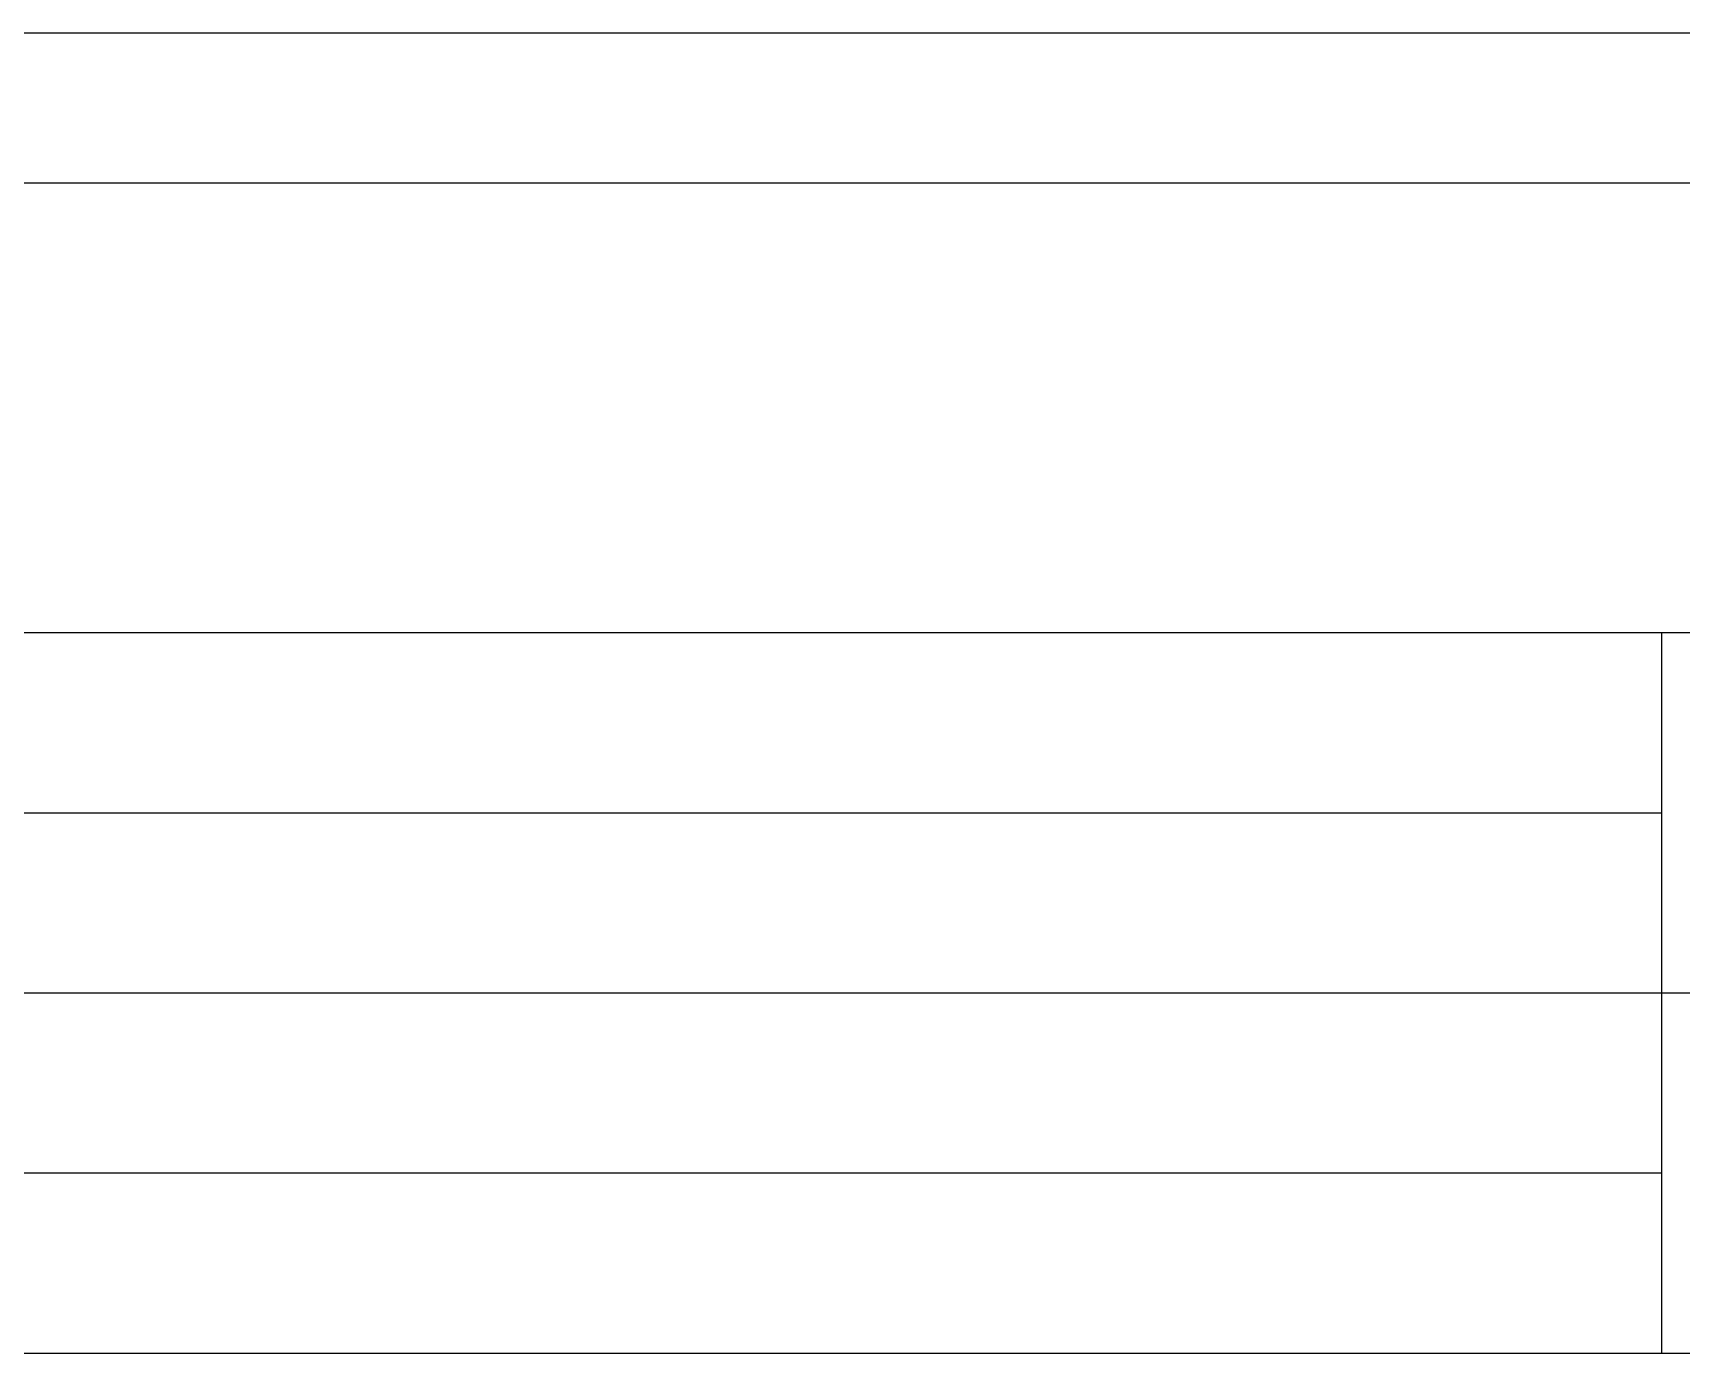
# Model space of a CAD drawing. Extents: x 0.2 to 49.5, y 17.6 to 52.5.
# Drawn here: x 31.47 to 37.92, y 47.35 to 52.51 of the extents above; entities that cross this region are included whole.
import ezdxf

# ---------------------------------------------------------------- set-up
doc = ezdxf.new("R2010")
doc.units = 0
doc.layers.get('0').update_dxf_attribs({"linetype": 'CONTINUOUS'})

msp = doc.modelspace()

# ---------------------------------------------------------------- linework, layer by layer
at = {"color": 7}
for points in [[(0.1546, 52.5138), (49.4628, 52.5138)], [(0.7416, 51.9268), (48.8758, 51.9268)], [(48.8758, 50.1658), (25.3957, 50.1658)], [(37.8403, 47.3482), (37.8403, 50.1658)], [(37.8403, 49.4614), (25.3957, 49.4614)], [(40.6578, 48.757), (25.3957, 48.757)], [(37.8403, 48.0526), (25.3957, 48.0526)], [(25.3957, 47.3482), (48.8758, 47.3482)]]:
    msp.add_lwpolyline(points, dxfattribs=at)
at = {"color": 5, "const_width": 0.0000000783}
for points in [[(31.4937, 51.3259), (31.4937, 50.9737), (31.6342, 50.9737), (31.6602, 50.9747), (31.6817, 50.9779), (31.6987, 50.9832), (31.7124, 50.9911), (31.7241, 51.0023), (31.7339, 51.0167), (31.7412, 51.0332), (31.7456, 51.0509), (31.7471, 51.0698), (31.7447, 51.0934), (31.7374, 51.1145), (31.7253, 51.1329), (31.7081, 51.148), (31.6856, 51.1589), (31.6578, 51.1656), (31.668, 51.1715), (31.6764, 51.1774), (31.6831, 51.1832), (31.6951, 51.1967), (31.7067, 51.2123), (31.7179, 51.23), (31.773, 51.3259), (31.7203, 51.3259), (31.6783, 51.2526), (31.6668, 51.2331), (31.6567, 51.2169), (31.6481, 51.2041), (31.6404, 51.194), (31.6333, 51.1861), (31.6268, 51.1805), (31.6205, 51.1765), (31.6141, 51.1734), (31.6076, 51.1711), (31.6019, 51.1702), (31.5941, 51.1696), (31.5843, 51.1695), (31.5356, 51.1695), (31.5356, 51.3259), (31.4937, 51.3259)], [(31.8935, 51.3259), (31.8935, 51.0152), (31.789, 51.0152), (31.789, 50.9737), (32.0403, 50.9737), (32.0403, 51.0152), (31.9354, 51.0152), (31.9354, 51.3259), (31.8935, 51.3259)], [(32.0842, 51.3259), (32.0842, 50.9737), (32.3134, 50.9737), (32.3134, 51.0152), (32.1261, 51.0152), (32.1261, 51.1231), (32.3015, 51.1231), (32.3015, 51.1644), (32.1261, 51.1644), (32.1261, 51.2843), (32.3207, 51.2843), (32.3207, 51.3259), (32.0842, 51.3259)], [(32.5026, 51.3259), (32.5026, 50.9737), (32.7318, 50.9737), (32.7318, 51.0152), (32.5445, 51.0152), (32.5445, 51.1231), (32.7199, 51.1231), (32.7199, 51.1644), (32.5445, 51.1644), (32.5445, 51.2843), (32.7391, 51.2843), (32.7391, 51.3259), (32.5026, 51.3259)], [(32.7966, 51.3259), (32.7966, 50.9737), (32.8397, 50.9737), (33.0062, 51.2502), (33.0062, 50.9737), (33.0464, 50.9737), (33.0464, 51.3259), (33.0034, 51.3259), (32.8369, 51.0491), (32.8369, 51.3259), (32.7966, 51.3259)], [(33.119, 51.3259), (33.119, 50.9737), (33.3329, 50.9737), (33.3329, 51.0152), (33.161, 51.0152), (33.161, 51.1243), (33.3097, 51.1243), (33.3097, 51.1659), (33.161, 51.1659), (33.161, 51.3259), (33.119, 51.3259)], [(33.388, 51.3259), (33.388, 50.9737), (33.5286, 50.9737), (33.5545, 50.9747), (33.576, 50.9779), (33.593, 50.9832), (33.6067, 50.9911), (33.6185, 51.0023), (33.6282, 51.0167), (33.6356, 51.0332), (33.64, 51.0509), (33.6414, 51.0698), (33.639, 51.0934), (33.6317, 51.1145), (33.6196, 51.1329), (33.6024, 51.148), (33.5799, 51.1589), (33.5521, 51.1656), (33.5623, 51.1715), (33.5708, 51.1774), (33.5774, 51.1832), (33.5895, 51.1967), (33.6011, 51.2123), (33.6122, 51.23), (33.6674, 51.3259), (33.6146, 51.3259), (33.5727, 51.2526), (33.5611, 51.2331), (33.551, 51.2169), (33.5424, 51.2041), (33.5347, 51.194), (33.5276, 51.1861), (33.5211, 51.1805), (33.5148, 51.1765), (33.5084, 51.1734), (33.502, 51.1711), (33.4962, 51.1702), (33.4884, 51.1696), (33.4786, 51.1695), (33.43, 51.1695), (33.43, 51.3259), (33.388, 51.3259)], [(33.7143, 51.3259), (33.7143, 50.9737), (33.7562, 50.9737), (33.7562, 51.3259), (33.7143, 51.3259)], [(33.7954, 51.3259), (33.9171, 50.9737), (33.9623, 50.9737), (34.092, 51.3259), (34.0442, 51.3259), (34.0073, 51.2192), (33.8747, 51.2192), (33.8399, 51.3259), (33.7954, 51.3259)], [(34.1255, 51.3259), (34.1255, 50.9737), (34.2347, 50.9737), (34.2574, 50.9742), (34.2762, 50.9759), (34.2912, 50.9787), (34.3084, 50.9846), (34.3239, 50.993), (34.3377, 51.0039), (34.353, 51.0211), (34.3655, 51.0411), (34.3752, 51.0641), (34.3821, 51.0897), (34.3862, 51.1176), (34.3876, 51.1478), (34.3867, 51.1736), (34.3839, 51.1973), (34.3792, 51.219), (34.373, 51.2384), (34.3658, 51.2555), (34.3575, 51.2702), (34.3485, 51.2828), (34.3389, 51.2935), (34.3287, 51.3022), (34.3175, 51.3093), (34.3049, 51.3152), (34.2908, 51.3199), (34.2753, 51.3232), (34.2584, 51.3252), (34.2399, 51.3259), (34.1255, 51.3259)], [(34.2352, 51.2843), (34.2546, 51.2836), (34.271, 51.2814), (34.2844, 51.2778), (34.2954, 51.2729), (34.3049, 51.2668), (34.3128, 51.2596), (34.322, 51.2472), (34.3298, 51.2324), (34.336, 51.215), (34.3407, 51.195), (34.3434, 51.1724), (34.3444, 51.1471), (34.3425, 51.1131), (34.3371, 51.0848), (34.328, 51.0622), (34.3164, 51.0446), (34.3031, 51.0313), (34.2884, 51.0224), (34.2748, 51.0184), (34.2567, 51.016), (34.2341, 51.0152), (34.1675, 51.0152), (34.1675, 51.2843), (34.2352, 51.2843)], [(34.4326, 51.1543), (34.4373, 51.1001), (34.4514, 51.0543), (34.475, 51.017), (34.5059, 50.9895), (34.5424, 50.9729), (34.5844, 50.9674), (34.6127, 50.97), (34.639, 50.9778), (34.6635, 50.9907), (34.6851, 51.0083), (34.703, 51.03), (34.7172, 51.0557), (34.7275, 51.0847), (34.7337, 51.1162), (34.7357, 51.1502), (34.7336, 51.1847), (34.7271, 51.2167), (34.7163, 51.2461), (34.7015, 51.272), (34.6831, 51.2933), (34.6611, 51.3101), (34.6367, 51.3222), (34.6111, 51.3295), (34.5841, 51.3319), (34.5554, 51.3292), (34.5287, 51.3212), (34.5041, 51.3078), (34.4825, 51.2899), (34.4647, 51.268), (34.4507, 51.2423), (34.4406, 51.214), (34.4346, 51.1847), (34.4326, 51.1543)], [(34.4758, 51.155), (34.4792, 51.1945), (34.4895, 51.2279), (34.5066, 51.2554), (34.5289, 51.2757), (34.5547, 51.2879), (34.5839, 51.292), (34.6136, 51.2879), (34.6396, 51.2755), (34.6619, 51.255), (34.6789, 51.2269), (34.6891, 51.1919), (34.6925, 51.15), (34.691, 51.1225), (34.6867, 51.0975), (34.6794, 51.0749), (34.6693, 51.0551), (34.6566, 51.0386), (34.6411, 51.0252), (34.6236, 51.0154), (34.6048, 51.0095), (34.5846, 51.0075), (34.5563, 51.0113), (34.5307, 51.0226), (34.5079, 51.0415), (34.4901, 51.0693), (34.4794, 51.1071), (34.4758, 51.155)], [(34.7904, 51.3259), (34.7904, 50.9737), (34.931, 50.9737), (34.957, 50.9747), (34.9784, 50.9779), (34.9954, 50.9832), (35.0091, 50.9911), (35.0209, 51.0023), (35.0306, 51.0167), (35.038, 51.0332), (35.0424, 51.0509), (35.0438, 51.0698), (35.0414, 51.0934), (35.0341, 51.1145), (35.022, 51.1329), (35.0048, 51.148), (34.9823, 51.1589), (34.9545, 51.1656), (34.9647, 51.1715), (34.9732, 51.1774), (34.9798, 51.1832), (34.9919, 51.1967), (35.0035, 51.2123), (35.0146, 51.23), (35.0698, 51.3259), (35.017, 51.3259), (34.9751, 51.2526), (34.9635, 51.2331), (34.9535, 51.2169), (34.9448, 51.2041), (34.9372, 51.194), (34.9301, 51.1861), (34.9235, 51.1805), (34.9172, 51.1765), (34.9108, 51.1734), (34.9044, 51.1711), (34.8986, 51.1702), (34.8908, 51.1696), (34.881, 51.1695), (34.8324, 51.1695), (34.8324, 51.3259), (34.7904, 51.3259)], [(33.9943, 51.1812), (33.9612, 51.0837), (33.952, 51.0558), (33.9445, 51.0315), (33.9387, 51.0107), (33.9341, 51.0332), (33.9284, 51.0556), (33.9216, 51.0779), (33.8868, 51.1812), (33.9943, 51.1812)], [(31.6258, 51.1291), (31.6436, 51.1284), (31.6586, 51.1262), (31.6708, 51.1225), (31.6807, 51.1172), (31.6889, 51.1102), (31.6954, 51.1014), (31.7001, 51.0914), (31.7029, 51.0809), (31.7039, 51.0698), (31.702, 51.0541), (31.6966, 51.0404), (31.6875, 51.0287), (31.6745, 51.0197), (31.6574, 51.0144), (31.636, 51.0126), (31.5356, 51.0126), (31.5356, 51.1291), (31.6258, 51.1291)], [(33.5201, 51.1291), (33.5379, 51.1284), (33.5529, 51.1262), (33.5651, 51.1225), (33.575, 51.1172), (33.5833, 51.1102), (33.5897, 51.1014), (33.5944, 51.0914), (33.5972, 51.0809), (33.5982, 51.0698), (33.5964, 51.0541), (33.5909, 51.0404), (33.5819, 51.0287), (33.5689, 51.0197), (33.5517, 51.0144), (33.5303, 51.0126), (33.43, 51.0126), (33.43, 51.1291), (33.5201, 51.1291)], [(34.9225, 51.1291), (34.9403, 51.1284), (34.9553, 51.1262), (34.9675, 51.1225), (34.9775, 51.1172), (34.9857, 51.1102), (34.9922, 51.1014), (34.9968, 51.0914), (34.9997, 51.0809), (35.0006, 51.0698), (34.9988, 51.0541), (34.9933, 51.0404), (34.9843, 51.0287), (34.9713, 51.0197), (34.9541, 51.0144), (34.9327, 51.0126), (34.8324, 51.0126), (34.8324, 51.1291), (34.9225, 51.1291)]]:
    msp.add_lwpolyline(points, dxfattribs=at)

doc.saveas('drawing.dxf')
